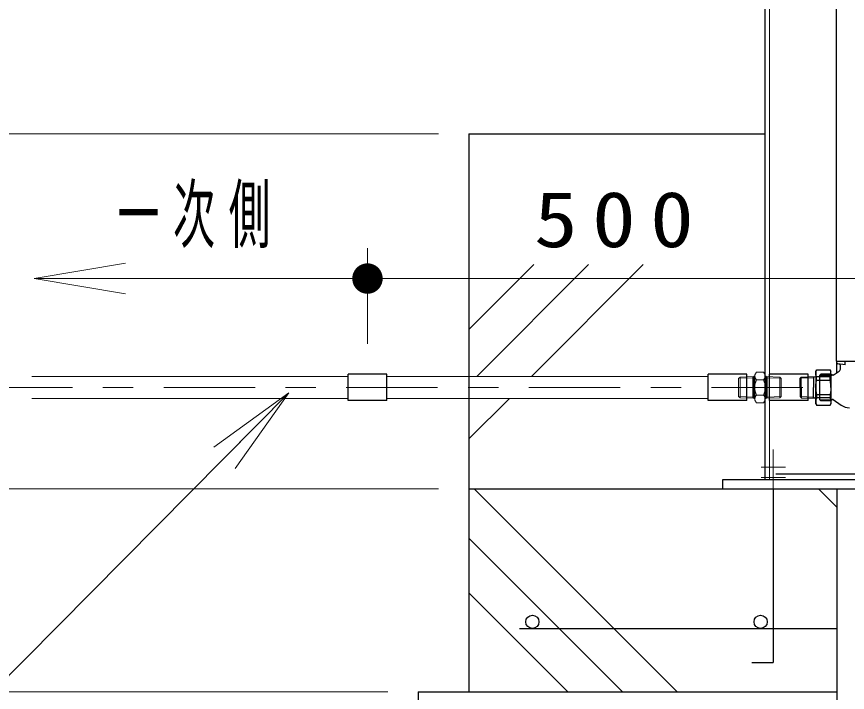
# Model space of a CAD drawing. Units: millimetres on the paper, scale 1:30. Extents: x -385 to 0, y -47 to 267.
# Drawn here: x -155.73 to -128.44, y 119.11 to 141.31 of the extents above; entities that cross this region are included whole.
import ezdxf

# ---------------------------------------------------------------- set-up
doc = ezdxf.new("R2010")
doc.units = ezdxf.units.MM
doc.linetypes.add('USER1', pattern=[4.5, 2.5, -2])
doc.linetypes.add('USER2', pattern=[6, 3, -1, 1, -1])
doc.layers.add('1_30', color=7, linetype='Continuous', lineweight=25)
doc.styles.add('ＭＳ ゴシック', font='')
doc.styles.get('ＭＳ ゴシック').set_extended_font_data('MS Gothic')

# ---------------------------------------------------------------- blocks, each defined once
blk = doc.blocks.new('filled_dot')
at = {"color": 0, "linetype": 'Continuous', "lineweight": -2, "const_width": 1.25}
blk.add_lwpolyline([(-0.625, 0, 1), (0.625, 0, 1)], format="xyb", close=True, dxfattribs=at)
blk = doc.blocks.new('open_arrow')
at = {"color": 0, "linetype": 'Continuous', "lineweight": -2}
blk.add_lwpolyline([(7.5, 1.25), (0, 0), (7.5, -1.25)], dxfattribs=at)

msp = doc.modelspace()

# ---------------------------------------------------------------- linework, layer by layer
at = {"layer": '1_30', "lineweight": 13}
for p, q in [((-130.992, 126.091), (-130.992, 176.324)), ((-141.871, 137.458), (-173.537, 137.458)), ((-144.204, 130.558), (-144.204, 133.702)), ((-140.871, 131.026), (-138.738, 133.158)), ((-140.614, 129.486), (-136.942, 133.158)), ((-138.818, 129.486), (-135.146, 133.158)), ((-155.153, 132.702), (-144.204, 132.702)), ((-144.204, 132.702), (-127.537, 132.702)), ((-132.009, 129.42), (-131.962, 129.467)), ((-132.009, 129.42), (-132.009, 128.83)), ((-132.002, 129.427), (-131.542, 129.441)), ((-131.962, 129.467), (-131.509, 129.481)), ((-131.962, 128.782), (-131.962, 129.467)), ((-131.542, 129.441), (-131.509, 129.481)), ((-131.542, 129.48), (-131.542, 128.769)), ((-131.509, 129.481), (-131.5, 129.491)), ((-131.509, 129.481), (-131.509, 128.768)), ((-131.5, 129.491), (-131.489, 129.491)), ((-131.5, 129.491), (-131.5, 128.758)), ((-131.427, 129.625), (-131.476, 129.541)), ((-131.476, 129.541), (-131.476, 128.708)), ((-131.427, 129.625), (-131.191, 129.625)), ((-131.191, 129.625), (-131.142, 129.541)), ((-131.142, 129.541), (-131.142, 128.708)), ((-131.118, 129.491), (-131.129, 129.491)), ((-131.109, 129.481), (-131.118, 129.491)), ((-131.118, 129.491), (-131.118, 128.758)), ((-131.076, 129.441), (-131.109, 129.481)), ((-131.109, 129.481), (-131.109, 128.768)), ((-130.656, 129.467), (-131.109, 129.481)), ((-131.076, 129.48), (-131.076, 128.769)), ((-130.616, 129.427), (-131.076, 129.441)), ((-130.609, 129.42), (-130.656, 129.467)), ((-130.656, 128.782), (-130.656, 129.467)), ((-130.609, 129.42), (-130.609, 128.83)), ((-131.427, 129.375), (-131.191, 129.375)), ((-149.256, 127.164), (-146.79, 128.943)), ((-146.79, 128.943), (-148.901, 126.812)), ((-146.79, 128.943), (-148.546, 126.46)), ((-131.427, 128.874), (-131.191, 128.874)), ((-140.871, 127.434), (-139.542, 128.763)), ((-132.009, 128.83), (-131.962, 128.782)), ((-132.002, 128.822), (-131.542, 128.808)), ((-131.962, 128.782), (-131.509, 128.768)), ((-131.542, 128.808), (-131.509, 128.768)), ((-131.509, 128.768), (-131.5, 128.758)), ((-131.509, 128.768), (-131.5, 128.758)), ((-131.5, 128.758), (-131.489, 128.758)), ((-131.5, 128.758), (-131.489, 128.758)), ((-131.427, 128.624), (-131.476, 128.708)), ((-131.427, 128.624), (-131.191, 128.624)), ((-131.191, 128.624), (-131.142, 128.708)), ((-131.118, 128.758), (-131.129, 128.758)), ((-131.109, 128.768), (-131.118, 128.758)), ((-131.076, 128.808), (-131.109, 128.768)), ((-130.656, 128.782), (-131.109, 128.768)), ((-130.616, 128.822), (-131.076, 128.808)), ((-130.609, 128.83), (-130.656, 128.782)), ((-141.871, 125.791), (-173.537, 125.791)), ((-134.03, 119.125), (-140.697, 125.791)), ((-128.787, 125.195), (-129.383, 125.791)), ((-135.826, 119.125), (-140.871, 124.169)), ((-137.622, 119.125), (-140.871, 122.373)), ((-143.537, 119.125), (-173.537, 119.125))]:
    msp.add_line(p, q, dxfattribs=at)
at = {"layer": '1_30'}
for p, q in [((-131.142, 126.091), (-131.142, 175.791)), ((-140.871, 137.458), (-131.142, 137.458)), ((-140.871, 137.458), (-140.871, 119.125)), ((-143.571, 129.558), (-144.837, 129.558)), ((-144.837, 128.691), (-144.837, 129.558)), ((-143.571, 128.691), (-143.571, 129.558)), ((-131.742, 129.558), (-133.009, 129.558)), ((-133.009, 128.691), (-133.009, 129.558)), ((-131.742, 128.691), (-131.742, 129.558)), ((-129.726, 129.558), (-130.992, 129.558)), ((-130.992, 128.691), (-130.992, 129.558)), ((-129.726, 128.691), (-129.726, 129.558)), ((-143.571, 128.691), (-144.837, 128.691)), ((-131.742, 128.691), (-133.009, 128.691)), ((-129.726, 128.691), (-130.992, 128.691)), ((-124.287, 126.275), (-130.787, 126.275)), ((-122.537, 126.091), (-132.537, 126.091)), ((-132.537, 126.091), (-132.537, 125.791)), ((-140.871, 125.791), (-114.204, 125.791)), ((-130.871, 125.791), (-130.871, 120.091)), ((-128.787, 125.791), (-128.787, 117.458)), ((-139.204, 121.208), (-128.787, 121.208)), ((-131.578, 120.091), (-130.87, 120.091)), ((-142.537, 119.125), (-128.787, 119.125)), ((-142.537, 119.125), (-142.537, 112.458))]:
    msp.add_line(p, q, dxfattribs=at)
at = {"layer": '1_30', "color": 3}
for p, q in [((-128.792, 129.985), (-128.792, 153.511)), ((-128.792, 129.985), (-127.192, 129.985)), ((-128.784, 129.985), (-128.692, 129.985)), ((-128.784, 129.605), (-128.784, 129.981)), ((-128.507, 129.864), (-128.507, 129.985)), ((-129.476, 129.658), (-129.447, 129.708)), ((-129.476, 129.658), (-129.476, 129.586)), ((-129.447, 129.705), (-129.447, 129.708)), ((-129.447, 129.708), (-129.004, 129.708)), ((-129.447, 129.705), (-129.004, 129.705)), ((-129.004, 129.708), (-128.976, 129.658)), ((-129.004, 129.705), (-129.004, 129.708)), ((-128.976, 129.125), (-128.976, 129.658)), ((-128.899, 129.525), (-128.709, 129.658)), ((-128.507, 129.864), (-128.752, 129.897)), ((-128.659, 129.754), (-128.659, 129.826)), ((-129.992, 129.427), (-129.952, 129.467)), ((-129.992, 129.125), (-129.992, 129.427)), ((-129.952, 129.467), (-129.476, 129.481)), ((-129.952, 129.125), (-129.952, 129.467)), ((-129.547, 129.479), (-129.547, 129.125)), ((-129.476, 129.586), (-129.476, 129.125)), ((-129.447, 129.361), (-129.447, 129.468)), ((-129.004, 129.468), (-129.447, 129.468)), ((-129.309, 129.561), (-129.342, 129.528)), ((-129.342, 128.721), (-129.342, 129.528)), ((-128.976, 129.561), (-129.309, 129.561)), ((-129.004, 129.361), (-129.004, 129.468)), ((-128.939, 129.525), (-128.976, 129.561)), ((-128.976, 129.561), (-128.976, 128.688)), ((-128.899, 129.525), (-128.939, 129.525)), ((-129.992, 129.125), (-129.992, 128.823)), ((-129.952, 129.125), (-129.952, 128.783)), ((-129.547, 128.77), (-129.547, 129.125)), ((-129.476, 128.663), (-129.476, 129.125)), ((-129.447, 129.361), (-129.004, 129.361)), ((-128.976, 129.125), (-128.976, 128.591)), ((-129.447, 128.888), (-129.004, 128.888)), ((-129.447, 128.888), (-129.447, 128.781)), ((-129.004, 128.888), (-129.004, 128.781)), ((-129.992, 128.823), (-129.952, 128.783)), ((-129.952, 128.783), (-129.476, 128.768)), ((-129.476, 128.591), (-129.476, 128.663)), ((-129.476, 128.591), (-129.447, 128.541)), ((-129.004, 128.781), (-129.447, 128.781)), ((-129.309, 128.688), (-129.342, 128.721)), ((-128.976, 128.688), (-129.309, 128.688)), ((-129.004, 128.541), (-128.976, 128.591)), ((-128.939, 128.725), (-128.976, 128.688)), ((-128.899, 128.725), (-128.939, 128.725)), ((-128.899, 128.725), (-128.643, 128.545)), ((-129.447, 128.545), (-129.447, 128.541)), ((-129.447, 128.545), (-129.004, 128.545)), ((-129.447, 128.541), (-129.004, 128.541)), ((-129.004, 128.545), (-129.004, 128.541))]:
    msp.add_line(p, q, dxfattribs=at)
at = {"layer": '1_30', "color": 4, "lineweight": 13}
for p, q in [((-155.232, 129.486), (-144.837, 129.486)), ((-143.571, 129.486), (-133.009, 129.486)), ((-155.232, 128.763), (-144.837, 128.763)), ((-143.571, 128.763), (-133.009, 128.763))]:
    msp.add_line(p, q, dxfattribs=at)
at = {"layer": '1_30', "color": 110, "lineweight": 13}
for p, q in [((-129.992, 129.427), (-129.547, 129.44)), ((-129.476, 129.481), (-129.547, 129.44)), ((-129.992, 128.823), (-129.547, 128.809)), ((-129.476, 128.768), (-129.547, 128.809))]:
    msp.add_line(p, q, dxfattribs=at)
at = {"layer": '1_30', "color": 20}
for p, q in [((-129.342, 129.527), (-128.941, 129.527)), ((-129.342, 128.723), (-128.941, 128.723))]:
    msp.add_line(p, q, dxfattribs=at)
at = {"layer": '1_30', "linetype": 'USER2', "lineweight": 13}
msp.add_line((-156.899, 129.125), (-129.204, 129.125), dxfattribs=at)
at = {"layer": '1_30', "linetype": 'USER1', "lineweight": 13}
for p, q in [((-130.871, 127.091), (-130.871, 125.791)), ((-130.471, 126.501), (-131.271, 126.501)), ((-130.471, 126.168), (-131.271, 126.168))]:
    msp.add_line(p, q, dxfattribs=at)
at = {"layer": '1_30', "color": 3}
for points in [[(-129.476, 129.586), (-129.475, 129.606), (-129.472, 129.626), (-129.468, 129.646), (-129.462, 129.665), (-129.455, 129.685), (-129.447, 129.705)], [(-128.976, 129.586), (-128.976, 129.606), (-128.979, 129.626), (-128.983, 129.646), (-128.989, 129.665), (-128.996, 129.685), (-129.004, 129.705)], [(-129.447, 129.468), (-129.453, 129.483), (-129.459, 129.497), (-129.464, 129.512), (-129.468, 129.527), (-129.471, 129.541), (-129.474, 129.556), (-129.475, 129.571), (-129.476, 129.586)], [(-129.004, 129.468), (-128.998, 129.483), (-128.992, 129.497), (-128.987, 129.512), (-128.983, 129.527), (-128.98, 129.541), (-128.978, 129.556), (-128.976, 129.571), (-128.976, 129.586)], [(-129.476, 129.125), (-129.475, 129.148), (-129.474, 129.172), (-129.473, 129.196), (-129.471, 129.219), (-129.468, 129.243), (-129.465, 129.267), (-129.461, 129.29), (-129.457, 129.314), (-129.452, 129.337), (-129.447, 129.361)], [(-129.476, 129.125), (-129.475, 129.101), (-129.474, 129.077), (-129.473, 129.054), (-129.471, 129.03), (-129.468, 129.006), (-129.465, 128.982), (-129.461, 128.959), (-129.457, 128.935), (-129.452, 128.912), (-129.447, 128.888)], [(-128.976, 129.125), (-128.976, 129.148), (-128.977, 129.172), (-128.978, 129.196), (-128.98, 129.22), (-128.983, 129.244), (-128.986, 129.267), (-128.99, 129.291), (-128.995, 129.315), (-128.999, 129.338), (-129.004, 129.361)], [(-128.976, 129.125), (-128.976, 129.101), (-128.977, 129.077), (-128.978, 129.053), (-128.98, 129.029), (-128.983, 129.006), (-128.986, 128.982), (-128.99, 128.958), (-128.995, 128.934), (-128.999, 128.911), (-129.004, 128.888)], [(-129.447, 128.781), (-129.453, 128.766), (-129.459, 128.752), (-129.464, 128.737), (-129.468, 128.723), (-129.471, 128.708), (-129.474, 128.693), (-129.475, 128.678), (-129.476, 128.663)], [(-129.476, 128.663), (-129.475, 128.643), (-129.472, 128.623), (-129.468, 128.604), (-129.462, 128.584), (-129.455, 128.564), (-129.447, 128.545)], [(-129.004, 128.781), (-128.998, 128.766), (-128.992, 128.752), (-128.987, 128.737), (-128.983, 128.723), (-128.98, 128.708), (-128.978, 128.693), (-128.976, 128.678), (-128.976, 128.663)], [(-128.976, 128.663), (-128.976, 128.643), (-128.979, 128.623), (-128.983, 128.604), (-128.989, 128.584), (-128.996, 128.564), (-129.004, 128.545)]]:
    msp.add_lwpolyline(points, dxfattribs=at)
at = {"layer": '1_30', "lineweight": 13}
msp.add_lwpolyline([(-146.79, 128.943), (-178.189, 97.249), (-211.904, 97.249)], dxfattribs=at)
at = {"layer": '1_30'}
for centre in [(-138.787, 121.425), (-131.287, 121.425)]:
    msp.add_circle(centre, 0.217, dxfattribs=at)
at = {"layer": '1_30', "color": 3}
for centre, radius, start, end in [((-128.747, 129.981), 0.0367, 174.7841, 180), ((-128.747, 129.933), 0.0367, 180, 262.4054), ((-128.726, 129.826), 0.0667, 0, 82.4054), ((-128.776, 129.754), 0.117, 305, 360), ((-128.366, 128.941), 0.483, 235, 270)]:
    msp.add_arc(centre, radius, start, end, dxfattribs=at)
at = {"layer": '1_30', "lineweight": 13}
for centre, radius, start, end in [((-131.489, 129.505), 0.0133, 270, 0), ((-131.29, 129.5), 0.186, 162.2455, 222.2455), ((-131.328, 129.5), 0.186, 317.7545, 17.7545), ((-131.129, 129.505), 0.0133, 180, 270), ((-130.804, 129.125), 0.672, 158.1345, 201.8655), ((-131.814, 129.125), 0.672, 338.1345, 21.8654), ((-131.29, 128.749), 0.186, 137.7545, 197.7545), ((-131.328, 128.749), 0.186, 342.2455, 42.2455), ((-131.489, 128.745), 0.0133, 0, 90), ((-131.129, 128.745), 0.0133, 90, 180)]:
    msp.add_arc(centre, radius, start, end, dxfattribs=at)

# ---------------------------------------------------------------- block references
at = {"layer": '1_30', "lineweight": 13, "xscale": 0.4, "yscale": 0.4}
for name, p in [('open_arrow', (-155.153, 132.702)), ('filled_dot', (-144.204, 132.702))]:
    msp.add_blockref(name, p, dxfattribs=at)
at = {"layer": '1_30', "lineweight": 13, "xscale": 0.4, "yscale": 0.4, "rotation": 180}
msp.add_blockref('filled_dot', (-144.204, 132.702), dxfattribs=at)

# ---------------------------------------------------------------- texts
at = {"layer": '1_30', "char_height": 1.833, "attachment_point": 8, "style": 'ＭＳ ゴシック'}
for s, insert in [('\\T1.33;\\W0.55;一次側', (-149.678, 133.702)), ('\\T1.33;\\W1.15;500', (-135.871, 133.702))]:
    msp.add_mtext(s, dxfattribs=dict(at, insert=insert))

doc.saveas('drawing.dxf')
